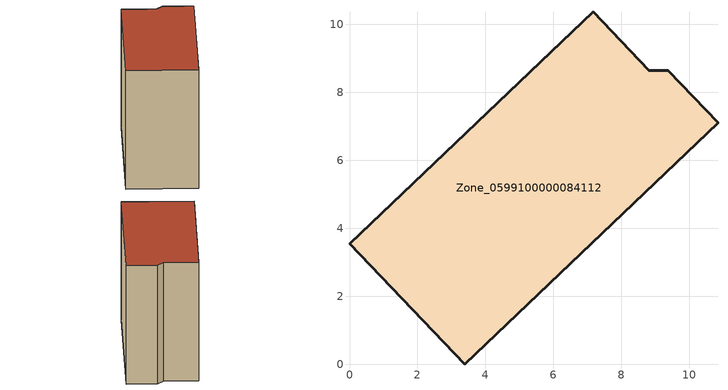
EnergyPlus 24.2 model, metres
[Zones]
Zone_0599100000084112
 floor ground (C_G): 0,3.55 7.17,10.36 8.8,8.65 9.37,8.64 10.84,7.1 3.39,0 z0
 wall outside (C_F): 3.39,0 10.84,7.1 9.37,8.64 8.8,8.65 7.17,10.36 0,3.55 3.39,0 z0:8.77
 roof outside (C_R): 7.17,10.36 0,3.55 3.39,0 10.84,7.1 9.37,8.64 8.8,8.65 z8.77
[BUILDING]
Pand.0599100000084112: North Axis=0; Terrain=City; Loads Convergence Tolerance Value=0.04; Temperature Convergence Tolerance Value=0.4; Solar Distribution=FullExterior; Maximum Number of Warmup Days=25; Minimum Number of Warmup Days=1
[Site:Location]
Rotterdam.The.Hague.AP_ZH_NLD Design_Conditions: Latitude=51.96; Longitude=4.45; Time Zone=1; Elevation=-4.5
[SITE:GROUNDTEMPERATURE:BUILDINGSURFACE]
18, 18, 18, 18, 18, 18, 18, 18, 18, 18, 18, 18
[MATERIAL] Thermal Absorptance=0.9; Solar Absorptance=0.7; Visible Absorptance=0.7
Name | Roughness | Thickness | Conductivity | Density | Specific Heat
G.TI.1992-2005 | MediumSmooth | 0.15 | 0.06 | 540 | 1210
F.TI.1992-2005 | Rough | 0.3 | 0.12 | 1920 | 840
R.TI.1992-2005 | MediumRough | 0.2 | 0.08 | 1500 | 1000
[CONSTRUCTION]
C_G: G.TI.1992-2005
C_F: F.TI.1992-2005
C_R: R.TI.1992-2005
[ZONE]
Zone_0599100000084112: Type=1; Multiplier=1; Ceiling Height=Autocalculate; Volume=Autocalculate; Floor Area=autocalculate; Part of Total Floor Area=Yes
[ZONEINFILTRATION:DESIGNFLOWRATE]
Infil_Zone_0599100000084112: Zone or ZoneList or Space or SpaceList=Zone_0599100000084112; Schedule=AlwaysOn; Design Flow Rate Calculation Method=Flow/Area; Flow Rate per Floor Area=0.0015; Constant Term Coefficient=1; Temperature Term Coefficient=0; Velocity Term Coefficient=0; Velocity Squared Term Coefficient=0
[HVACTEMPLATE:ZONE:IDEALLOADSAIRSYSTEM]
Zone_0599100000084112: Maximum Heating Supply Air Temperature=50; Minimum Cooling Supply Air Temperature=13; Maximum Heating Supply Air Humidity Ratio=0.0156; Minimum Cooling Supply Air Humidity Ratio=0.0077; Heating Limit=NoLimit; Cooling Limit=NoLimit; Dehumidification Control Type=ConstantSensibleHeatRatio; Cooling Sensible Heat Ratio=0.7; Dehumidification Setpoint=60; Humidification Control Type=None; Humidification Setpoint=30; Outdoor Air Method=None; Outdoor Air Flow Rate per Person=0.00944; Outdoor Air Flow Rate per Zone Floor Area=0; Outdoor Air Flow Rate per Zone=0; Demand Controlled Ventilation Type=None; Outdoor Air Economizer Type=NoEconomizer; Heat Recovery Type=None; Sensible Heat Recovery Effectiveness=0.7; Latent Heat Recovery Effectiveness=0.65
[ZONECONTROL:THERMOSTAT]
ThermostatControl_Zone_0599100000084112: Zone or ZoneList=Zone_0599100000084112; Control Type Schedule=DualSetpointControlType; Control 1=Thermostat_Zone_0599100000084112; Temperature Difference Between Cutout And Setpoint=0
[THERMOSTATSETPOINT:DUALSETPOINT]
Thermostat_Zone_0599100000084112: Heating Setpoint Temperature Schedule=HeatingSetpoint_Zone_0599100000084112; Cooling Setpoint Temperature Schedule=CoolingSetpoint_Zone_0599100000084112
[SCHEDULE:COMPACT]
HeatingSetpoint_Zone_0599100000084112: Through: 12/31, For: AllDays, Until: 24:00, 21
CoolingSetpoint_Zone_0599100000084112: Through: 12/31, For: AllDays, Until: 24:00, 24
DualSetpointControlType: Through: 12/31, For: AllDays, Until: 24:00, 4
AlwaysOn: Through: 12/31, For: AllDays, Until: 24:00, 1
